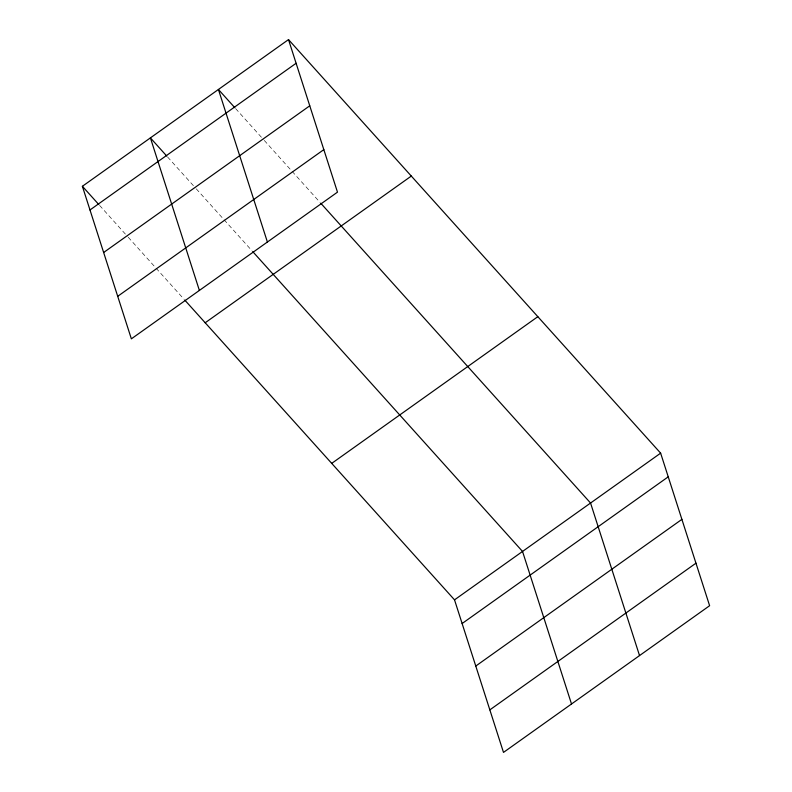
<?xml version="1.0" encoding="UTF-8"?>
<svg xmlns="http://www.w3.org/2000/svg" width="792" height="792" viewBox="0 0 792 792"><rect width="100%" height="100%" fill="white"/><g stroke="black" fill="none" stroke-linecap="round" stroke-linejoin="round"><path stroke-width="0.59" stroke-dasharray="3.96 2.97" d="M235.62 108.583L263.449 139.511M264.271 140.422L291.288 170.448M292.109 171.359L319.938 202.297M167.597 156.994L195.436 187.922M196.258 188.833L223.265 218.859M224.087 219.77L251.925 250.698M99.584 205.395L127.413 236.333M128.235 237.244L155.252 267.27M156.073 268.181L183.902 299.109"/><path stroke-width="1.19" d="M288.506 39.6L337.481 192.149L131.363 338.847L82.388 186.288L288.506 39.6L660.637 453.153L709.612 605.712L503.494 752.4L454.519 599.851L184.724 300.019M89.991 209.969L296.099 63.271M103.643 252.5L309.761 105.801M117.711 296.317L323.829 149.619M205.187 322.77L411.305 176.071M331.719 463.379L537.827 316.681M454.519 599.851L660.637 453.153M462.122 623.522L668.23 476.833M475.774 666.052L681.892 519.364M489.842 709.87L695.96 563.181M234.798 107.672L218.424 89.476L267.399 242.025M320.76 203.207L590.555 503.029L639.53 655.588M166.775 156.083L150.411 137.887L199.386 290.436M252.737 251.608L522.532 551.44L571.517 703.989M82.388 186.288L98.762 204.484"/></g></svg>
